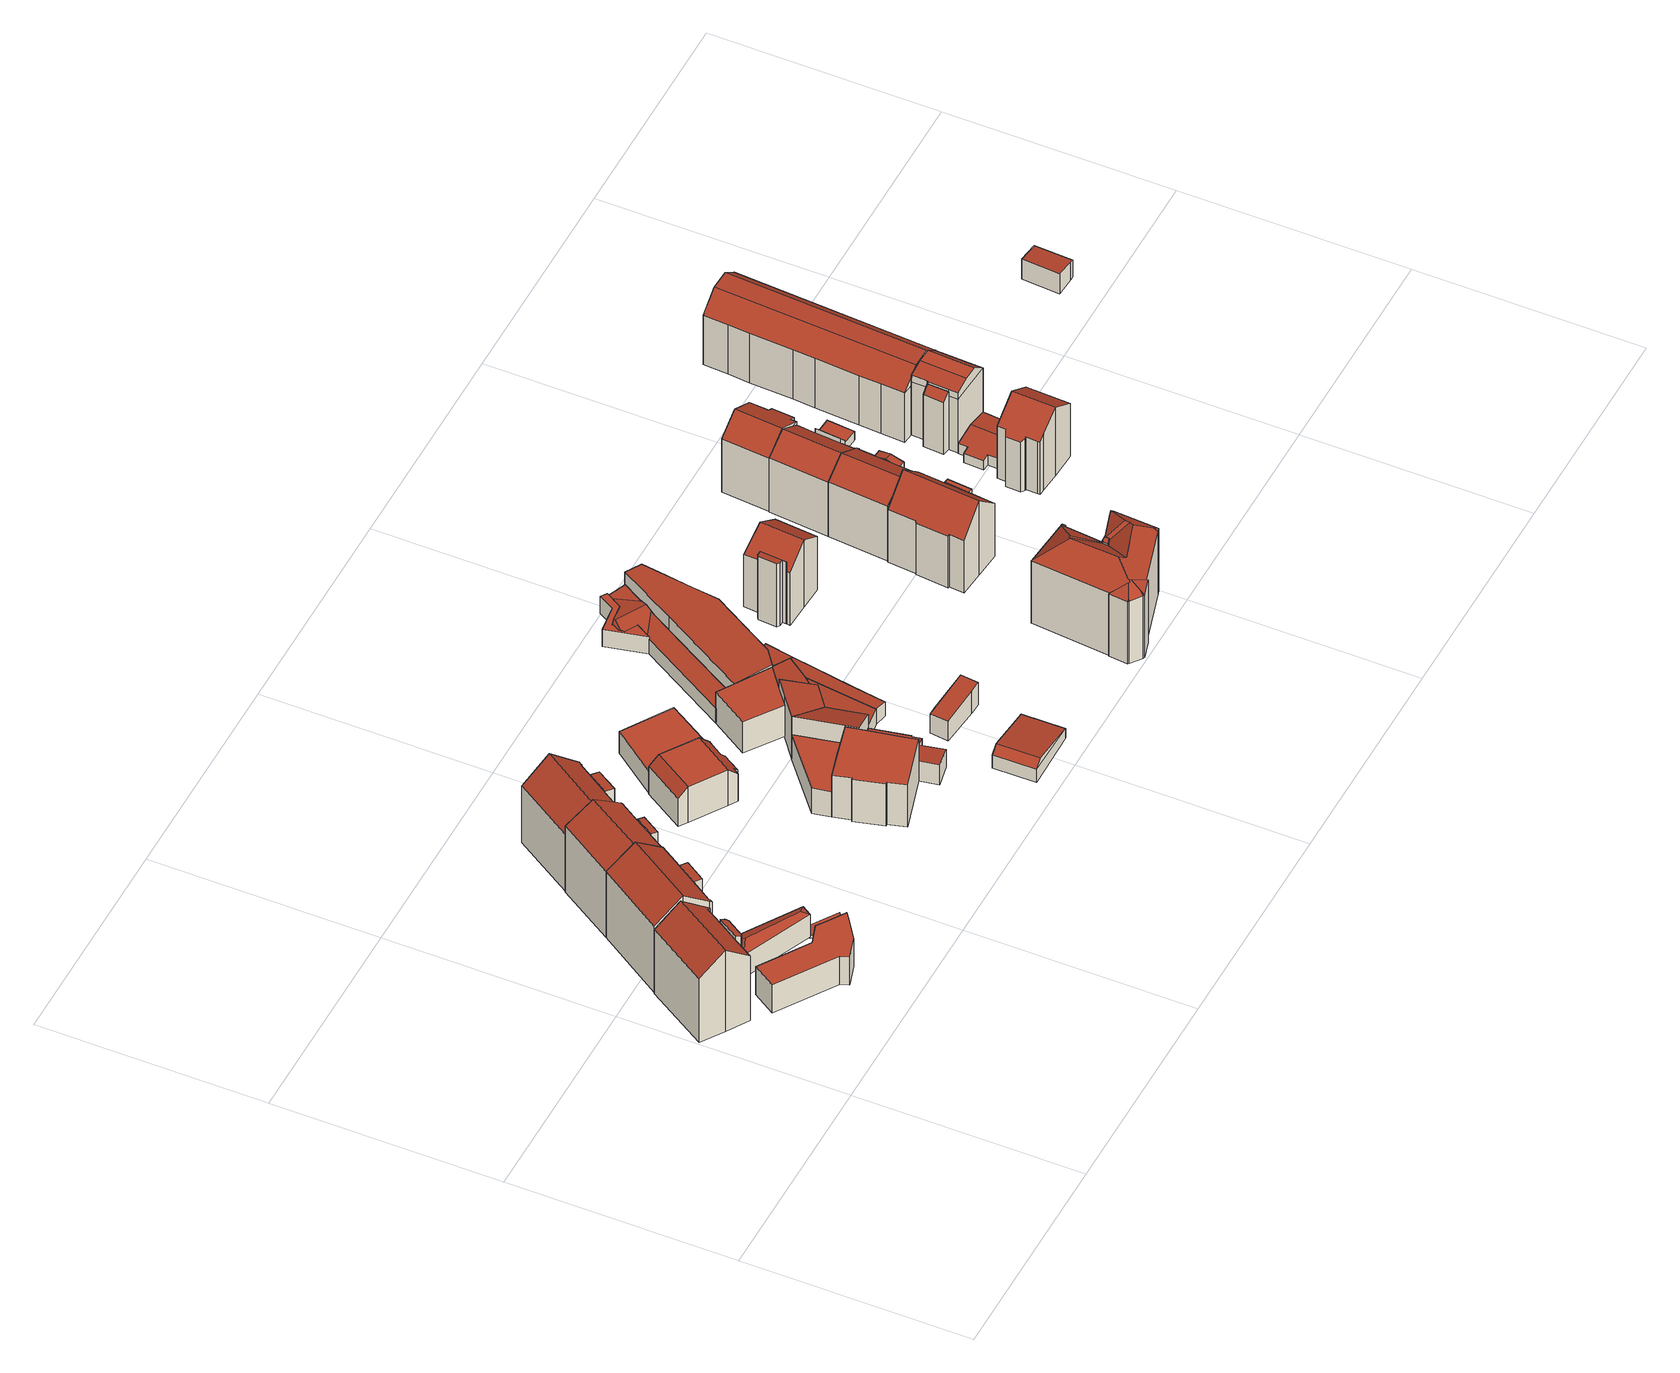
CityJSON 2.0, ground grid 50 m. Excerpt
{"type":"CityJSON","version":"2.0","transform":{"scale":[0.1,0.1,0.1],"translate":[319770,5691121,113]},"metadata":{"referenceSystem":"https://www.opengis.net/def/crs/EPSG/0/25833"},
"CityObjects":{
"building1":{"type":"Building","attributes":{"Gemeindeschluessel":14713000,"Geometrietyp2DReferenz":"3000","function":"31001_9998","roofType":"9999"},"children":["building1-1","building1-2"]},
"building1-1":{"type":"BuildingPart","attributes":{"Dachtyp_tdc":"tdcGableRoof","Dachneigung":38.56,"QualitaetDacherkennung":57,"Geometrietyp2DReferenz":"3000","roofType":"3100","measuredHeight":21.87},"parents":["building1"],"geometry":[{"type":"MultiSurface","lod":"2","boundaries":[[[0,1,2,3]],[[4,5,6,7]],[[5,8,9,6]],[[8,10,11,9]],[[10,12,13,11]],[[12,14,15,13]],[[14,16,17,15]],[[16,18,19,17]],[[18,0,3,19]],[[14,12,10,8]],[[8,5,4,1,0,18,16,14]],[[3,2,7,6,9,11,13,15,17,19]],[[7,2,1,4]]],"semantics":{"surfaces":[{"type":"WallSurface"},{"type":"RoofSurface"},{"type":"GroundSurface"},{"type":"ClosureSurface"}],"values":[0,0,0,0,0,0,0,0,0,1,1,2,3]}}]},
"building1-2":{"type":"BuildingPart","attributes":{"Dachtyp_tdc":"tdcPolyFlatRoof","Dachneigung":25.54,"QualitaetDacherkennung":72,"Geometrietyp2DReferenz":"3000","roofType":"2100","measuredHeight":18.4},"parents":["building1"],"geometry":[{"type":"MultiSurface","lod":"2","boundaries":[[[20,21,22,23]],[[21,24,4,7,22]],[[25,26,27,2,1]],[[26,28,29,27]],[[28,20,23,29]],[[28,26,25,24,21,20]],[[23,22,7,2,27,29]],[[1,4,24,25]],[[1,2,7,4]]],"semantics":{"surfaces":[{"type":"WallSurface"},{"type":"RoofSurface"},{"type":"GroundSurface"},{"type":"ClosureSurface"}],"values":[0,0,0,0,0,1,2,0,3]}}]},
"building2":{"type":"Building","attributes":{"Dachtyp_tdc":"tdcPolyFlatRoof","Gemeindeschluessel":14713000,"Dachneigung":0,"QualitaetDacherkennung":19,"Geometrietyp2DReferenz":"3000","function":"31001_9998","roofType":"1000","measuredHeight":7.52},"geometry":[{"type":"MultiSurface","lod":"2","boundaries":[[[30,31,32,33]],[[31,34,35,32]],[[34,36,37,35]],[[36,38,39,37]],[[38,40,41,39]],[[40,42,43,41]],[[42,44,45,43]],[[44,46,47,45]],[[46,48,49,47]],[[48,30,33,49]],[[48,46,44,42,40,38,36,34,31,30]],[[33,32,35,37,39,41,43,45,47,49]]],"semantics":{"surfaces":[{"type":"WallSurface"},{"type":"RoofSurface"},{"type":"GroundSurface"}],"values":[0,0,0,0,0,0,0,0,0,0,1,2]}}]},
"building3":{"type":"Building","attributes":{"Gemeindeschluessel":14713000,"Geometrietyp2DReferenz":"3000","function":"31001_9998","roofType":"9999"},"children":["building3-1","building3-2"]},
"building3-1":{"type":"BuildingPart","attributes":{"Dachtyp_tdc":"tdcGableRoof","Dachneigung":35.9,"QualitaetDacherkennung":65,"Geometrietyp2DReferenz":"3000","roofType":"3100","measuredHeight":22.59},"parents":["building3"],"geometry":[{"type":"MultiSurface","lod":"2","boundaries":[[[50,51,52]],[[51,53,54,52]],[[53,55,56,54]],[[55,57,58,56]],[[57,59,60,58]],[[59,61,62,60]],[[61,63,64,62]],[[63,65,66,64]],[[65,67,68,66]],[[67,69,70,68]],[[69,71,72,70]],[[71,73,74,72]],[[69,67,65,63]],[[63,61,59,57,55,53,51,50,75,73,71,69]],[[76,52,54,56,58,60,62,64,66,68,70,72,74]],[[50,52,76,75]],[[76,74,73,75]]],"semantics":{"surfaces":[{"type":"WallSurface"},{"type":"RoofSurface"},{"type":"GroundSurface"},{"type":"ClosureSurface"}],"values":[0,0,0,0,0,0,0,0,0,0,0,0,1,1,2,3,3]}}]},
"building3-2":{"type":"BuildingPart","attributes":{"Dachtyp_tdc":"tdcPolyFlatRoof","Dachneigung":7.86,"QualitaetDacherkennung":70,"Geometrietyp2DReferenz":"3000","roofType":"2100","measuredHeight":18.04},"parents":["building3"],"geometry":[{"type":"MultiSurface","lod":"2","boundaries":[[[77,78,79,74,73]],[[78,80,81,79]],[[80,51,50,52,81]],[[51,80,78,77,75]],[[76,74,79,81,52]],[[77,73,75]],[[73,74,76,75]],[[50,51,75]],[[75,76,52,50]]],"semantics":{"surfaces":[{"type":"WallSurface"},{"type":"RoofSurface"},{"type":"GroundSurface"},{"type":"ClosureSurface"}],"values":[0,0,0,1,2,0,3,0,3]}}]},
"building4":{"type":"Building","attributes":{"Dachtyp_tdc":"tdcFreeFormRoof","Gemeindeschluessel":14713000,"Dachneigung":24.6,"QualitaetDacherkennung":9,"Geometrietyp2DReferenz":"3000","function":"31001_9998","roofType":"5000","measuredHeight":7.17},"geometry":[{"type":"MultiSurface","lod":"2","boundaries":[[[82,83,84,85]],[[83,86,87,84]],[[86,88,89,87]],[[88,90,91,89]],[[90,82,85,91]],[[88,82,90]],[[82,88,92]],[[93,92,88,86]],[[93,86,83]],[[92,93,83,82]],[[85,84,87,89,91]]],"semantics":{"surfaces":[{"type":"WallSurface"},{"type":"RoofSurface"},{"type":"GroundSurface"}],"values":[0,0,0,0,0,1,1,1,1,1,2]}}]},
"building5":{"type":"Building","attributes":{"Dachtyp_tdc":"tdcFreeFormRoof","Gemeindeschluessel":14713000,"Dachneigung":0,"QualitaetDacherkennung":0,"Geometrietyp2DReferenz":"3000","BezugspunktDach":"2000","function":"31001_9998","measuredHeight":0.734},"geometry":[{"type":"MultiSurface","lod":"2","boundaries":[[[94,95,96,97,98,99,100,101,102]],[[100,99,103,104]],[[99,98,105,103]],[[98,97,106,105]],[[97,96,107,106]],[[96,95,108,107]],[[95,94,109,108]],[[94,102,110,109]],[[102,101,111,110]],[[101,100,104,111]],[[110,111,104,103,105,106,107,108,109]]],"semantics":{"surfaces":[{"type":"RoofSurface"},{"type":"WallSurface"},{"type":"GroundSurface"}],"values":[0,1,1,1,1,1,1,1,1,1,2]}}]},
"building6":{"type":"Building","attributes":{"Gemeindeschluessel":14713000,"Geometrietyp2DReferenz":"3000","function":"31001_9998","roofType":"9999"},"children":["building6-1","building6-2"]},
"building6-1":{"type":"BuildingPart","attributes":{"Dachtyp_tdc":"tdcPolyFlatRoof","Dachneigung":4.85,"QualitaetDacherkennung":65,"Geometrietyp2DReferenz":"3000","roofType":"2100","measuredHeight":17.92},"parents":["building6"],"geometry":[{"type":"MultiSurface","lod":"2","boundaries":[[[112,113,114,115,116]],[[117,118,119,120,121]],[[118,112,116,119]],[[118,117,113,112]],[[116,115,120,119]],[[121,114,113,117]],[[121,120,115,114]]],"semantics":{"surfaces":[{"type":"WallSurface"},{"type":"RoofSurface"},{"type":"GroundSurface"},{"type":"ClosureSurface"}],"values":[0,0,0,1,2,0,3]}}]},
"building6-2":{"type":"BuildingPart","attributes":{"Dachtyp_tdc":"tdcGableRoof","Dachneigung":33.19,"QualitaetDacherkennung":72,"Geometrietyp2DReferenz":"3000","roofType":"3100","measuredHeight":21.79},"parents":["building6"],"geometry":[{"type":"MultiSurface","lod":"2","boundaries":[[[122,123,124,125]],[[123,126,127,124]],[[126,121,120,127]],[[114,128,129,115]],[[128,130,131,129]],[[130,132,72,131]],[[132,133,68,72]],[[133,122,125,68]],[[133,134,135,122]],[[121,126,123,135,134,132,130,128,114]],[[132,134,133]],[[122,135,123]],[[125,124,127,120,115,129,131,72,68]],[[115,120,121,114]]],"semantics":{"surfaces":[{"type":"WallSurface"},{"type":"RoofSurface"},{"type":"GroundSurface"},{"type":"ClosureSurface"}],"values":[0,0,0,0,0,0,0,0,1,1,0,0,2,3]}}]},
"building7":{"type":"Building","attributes":{"Gemeindeschluessel":14713000,"Geometrietyp2DReferenz":"3000","function":"31001_9998","roofType":"9999"},"children":["building7-1","building7-2"]},
"building7-1":{"type":"BuildingPart","attributes":{"Dachtyp_tdc":"tdcPolyFlatRoof","Dachneigung":8.14,"QualitaetDacherkennung":73,"Geometrietyp2DReferenz":"3000","roofType":"2100","measuredHeight":15.01},"parents":["building7"],"geometry":[{"type":"MultiSurface","lod":"2","boundaries":[[[136,137,138]],[[136,139,140,137]],[[139,141,142,140]],[[141,143,144,145,142]],[[143,141,139,136]],[[137,140,142,145]],[[138,144,143,136]],[[138,137,145,144]]],"semantics":{"surfaces":[{"type":"WallSurface"},{"type":"RoofSurface"},{"type":"GroundSurface"},{"type":"ClosureSurface"}],"values":[0,0,0,0,1,2,0,3]}}]},
"building7-2":{"type":"BuildingPart","attributes":{"Dachtyp_tdc":"tdcGableRoof","Dachneigung":41.02,"QualitaetDacherkennung":58,"Geometrietyp2DReferenz":"3000","roofType":"3100","measuredHeight":20.5},"parents":["building7"],"geometry":[{"type":"MultiSurface","lod":"2","boundaries":[[[146,147,148,149]],[[147,138,137,148]],[[144,150,151,145]],[[150,152,153,151]],[[152,154,155,153]],[[154,156,157,155]],[[156,158,159,157]],[[158,160,161,159]],[[160,162,163,161]],[[162,164,165,163]],[[164,166,167,165]],[[166,168,169,167]],[[168,146,149,169]],[[164,162,160,158]],[[158,156,154,152,150,144,138,147,146,168,166,164]],[[149,148,137,145,151,153,155,157,159,161,163,165,167,169]],[[145,137,138,144]]],"semantics":{"surfaces":[{"type":"WallSurface"},{"type":"RoofSurface"},{"type":"GroundSurface"},{"type":"ClosureSurface"}],"values":[0,0,0,0,0,0,0,0,0,0,0,0,0,1,1,2,3]}}]},
"building8":{"type":"Building","attributes":{"Dachtyp_tdc":"tdcCutGableRoof","Gemeindeschluessel":14713000,"Dachneigung":0.101,"QualitaetDacherkennung":74,"Geometrietyp2DReferenz":"3000","function":"31001_9998","roofType":"9999","measuredHeight":9.46},"geometry":[{"type":"MultiSurface","lod":"2","boundaries":[[[170,171,172,173]],[[171,174,175,172]],[[174,176,177,175]],[[176,178,179,177]],[[178,180,181,179]],[[180,182,183,181]],[[182,184,185,183]],[[184,186,187,185]],[[186,188,189,187]],[[188,190,191,189]],[[190,192,193,191]],[[192,194,195,193]],[[194,196,197,195]],[[196,170,173,197]],[[174,171,170,196]],[[194,192,190,188,186,184,182,180,178,176]],[[196,194,176,174]],[[173,172,175,177,179,181,183,185,187,189,191,193,195,197]]],"semantics":{"surfaces":[{"type":"WallSurface"},{"type":"RoofSurface"},{"type":"GroundSurface"}],"values":[0,0,0,0,0,0,0,0,0,0,0,0,0,0,1,1,1,2]}}]},
"building9":{"type":"Building","attributes":{"Dachtyp_tdc":"tdcPolyFlatRoof","Gemeindeschluessel":14713000,"Dachneigung":0,"QualitaetDacherkennung":72,"Geometrietyp2DReferenz":"3000","function":"31001_9998","roofType":"1000","measuredHeight":11.23},"geometry":[{"type":"MultiSurface","lod":"2","boundaries":[[[198,199,200,201]],[[199,202,203,200]],[[202,204,205,203]],[[204,206,207,205]],[[206,208,209,207]],[[208,210,211,209]],[[210,212,213,211]],[[212,214,215,213]],[[214,216,217,215]],[[216,218,219,217]],[[218,198,201,219]],[[218,216,214,212,210,208,206,204,202,199,198]],[[201,200,203,205,207,209,211,213,215,217,219]]],"semantics":{"surfaces":[{"type":"WallSurface"},{"type":"RoofSurface"},{"type":"GroundSurface"}],"values":[0,0,0,0,0,0,0,0,0,0,0,1,2]}}]},
"building10":{"type":"Building","attributes":{"Gemeindeschluessel":14713000,"Dachtyp_tdc":"tdcPolyFlatRoof","Dachneigung":0,"QualitaetDacherkennung":38,"Geometrietyp2DReferenz":"3000","function":"31001_9998","roofType":"1000","measuredHeight":6.75},"geometry":[{"type":"MultiSurface","lod":"2","boundaries":[[[220,221,201,203]],[[221,222,223,201]],[[222,224,225,223]],[[224,220,203,225]],[[224,222,221,220]],[[203,201,223,225]]],"semantics":{"surfaces":[{"type":"WallSurface"},{"type":"RoofSurface"},{"type":"GroundSurface"}],"values":[0,0,0,0,1,2]}}]},
"building11":{"type":"Building","attributes":{"Dachtyp_tdc":"tdcPolyFlatRoof","Gemeindeschluessel":14713000,"Dachneigung":0,"QualitaetDacherkennung":79,"Geometrietyp2DReferenz":"3000","function":"31001_9998","roofType":"1000","measuredHeight":5.73},"geometry":[{"type":"MultiSurface","lod":"2","boundaries":[[[226,227,228,229]],[[227,230,231,228]],[[230,232,233,231]],[[232,226,229,233]],[[232,230,227,226]],[[229,228,231,233]]],"semantics":{"surfaces":[{"type":"WallSurface"},{"type":"RoofSurface"},{"type":"GroundSurface"}],"values":[0,0,0,0,1,2]}}]},
"building12":{"type":"Building","attributes":{"Dachtyp_tdc":"tdcPolyFlatRoof","Gemeindeschluessel":14713000,"Dachneigung":7.64,"QualitaetDacherkennung":71,"Geometrietyp2DReferenz":"3000","function":"31001_9998","roofType":"2100","measuredHeight":5.33},"geometry":[{"type":"MultiSurface","lod":"2","boundaries":[[[234,235,236,207]],[[235,237,238,236]],[[237,239,240,238]],[[239,241,242,240]],[[241,243,209,242]],[[243,234,207,209]],[[243,241,239,237,235,234]],[[207,236,238,240,242,209]]],"semantics":{"surfaces":[{"type":"WallSurface"},{"type":"RoofSurface"},{"type":"GroundSurface"}],"values":[0,0,0,0,0,0,1,2]}}]},
"building13":{"type":"Building","attributes":{"Dachtyp_tdc":"tdcPolyFlatRoof","Gemeindeschluessel":14713000,"Dachneigung":8.06,"QualitaetDacherkennung":70,"Geometrietyp2DReferenz":"3000","function":"31001_9998","roofType":"2100","measuredHeight":5.36},"geometry":[{"type":"MultiSurface","lod":"2","boundaries":[[[235,244,245,236]],[[244,234,207,245]],[[234,246,205,207]],[[246,247,248,205]],[[247,249,250,248]],[[249,251,252,250]],[[251,253,254,252]],[[253,237,238,254]],[[237,235,236,238]],[[237,253,251,249,247,246,234,244,235]],[[236,245,207,205,248,250,252,254,238]]],"semantics":{"surfaces":[{"type":"WallSurface"},{"type":"RoofSurface"},{"type":"GroundSurface"}],"values":[0,0,0,0,0,0,0,0,0,1,2]}}]},
"building14":{"type":"Building","attributes":{"Gemeindeschluessel":14713000,"Geometrietyp2DReferenz":"3000","function":"31001_9998","roofType":"9999"},"children":["building14-1","building14-2"]},
"building14-1":{"type":"BuildingPart","attributes":{"Dachtyp_tdc":"tdcPolyFlatRoof","Dachneigung":25.09,"QualitaetDacherkennung":56,"Geometrietyp2DReferenz":"3000","roofType":"2100","measuredHeight":11.46},"parents":["building14"],"geometry":[{"type":"MultiSurface","lod":"2","boundaries":[[[255,256,257,258]],[[259,260,261,262]],[[259,263,264,260]],[[263,255,258,264]],[[263,259,262,265,256,255]],[[258,257,261,260,264]],[[261,257,256,265,262]]],"semantics":{"surfaces":[{"type":"WallSurface"},{"type":"RoofSurface"},{"type":"GroundSurface"},{"type":"ClosureSurface"}],"values":[0,0,0,0,1,2,3]}}]},
"building14-2":{"type":"BuildingPart","attributes":{"Dachtyp_tdc":"tdcPolyFlatRoof","Dachneigung":24.86,"QualitaetDacherkennung":90,"Geometrietyp2DReferenz":"3000","roofType":"2100","measuredHeight":11.43},"parents":["building14"],"geometry":[{"type":"MultiSurface","lod":"2","boundaries":[[[266,267,268,269]],[[267,262,261,268]],[[270,271,257,256]],[[270,266,269,271]],[[270,256,265,262,267,266]],[[269,268,261,257,271]],[[256,257,261,262,265]]],"semantics":{"surfaces":[{"type":"WallSurface"},{"type":"RoofSurface"},{"type":"GroundSurface"},{"type":"ClosureSurface"}],"values":[0,0,0,0,1,2,3]}}]},
"building15":{"type":"Building","attributes":{"Dachtyp_tdc":"tdcPolyFlatRoof","Gemeindeschluessel":14713000,"Dachneigung":0,"QualitaetDacherkennung":78,"Geometrietyp2DReferenz":"3000","function":"31001_9998","roofType":"1000","measuredHeight":8.44},"geometry":[{"type":"MultiSurface","lod":"2","boundaries":[[[272,273,274,275]],[[273,276,277,274]],[[276,278,279,277]],[[278,280,281,279]],[[280,282,283,281]],[[282,272,275,283]],[[282,280,278,276,273,272]],[[275,274,277,279,281,283]]],"semantics":{"surfaces":[{"type":"WallSurface"},{"type":"RoofSurface"},{"type":"GroundSurface"}],"values":[0,0,0,0,0,0,1,2]}}]},
"building16":{"type":"Building","attributes":{"Dachtyp_tdc":"tdcGableRoof","Gemeindeschluessel":14713000,"Dachneigung":11.17,"QualitaetDacherkennung":35,"Geometrietyp2DReferenz":"3000","function":"31001_9998","roofType":"3100","measuredHeight":4.8},"geometry":[{"type":"MultiSurface","lod":"2","boundaries":[[[284,285,286,287]],[[285,288,289,286]],[[288,290,291,289]],[[290,284,287,291]],[[288,285,292]],[[284,290,293]],[[285,284,293,292]],[[290,288,292,293]],[[287,286,289,291]]],"semantics":{"surfaces":[{"type":"WallSurface"},{"type":"RoofSurface"},{"type":"GroundSurface"}],"values":[0,0,0,0,0,0,1,1,2]}}]},
"building17":{"type":"Building","attributes":{"Dachtyp_tdc":"tdcPolyFlatRoof","Gemeindeschluessel":14713000,"Dachneigung":4.99,"QualitaetDacherkennung":77,"Geometrietyp2DReferenz":"3000","function":"31001_9998","roofType":"2100","measuredHeight":4.84},"geometry":[{"type":"MultiSurface","lod":"2","boundaries":[[[294,295,257,271]],[[295,296,258,257]],[[296,297,298,258]],[[297,299,300,298]],[[299,294,271,300]],[[299,297,296,295,294]],[[271,257,258,298,300]]],"semantics":{"surfaces":[{"type":"WallSurface"},{"type":"RoofSurface"},{"type":"GroundSurface"}],"values":[0,0,0,0,0,1,2]}}]},
"building18":{"type":"Building","attributes":{"Dachtyp_tdc":"tdcPolyFlatRoof","Gemeindeschluessel":14713000,"Dachneigung":4.43,"QualitaetDacherkennung":69,"Geometrietyp2DReferenz":"3000","function":"31001_9998","roofType":"2100","measuredHeight":6.12},"geometry":[{"type":"MultiSurface","lod":"2","boundaries":[[[301,302,303,304]],[[302,305,306,303]],[[305,307,308,306]],[[307,309,310,308]],[[309,311,312,310]],[[311,301,304,312]],[[311,309,307,305,302,301]],[[304,303,306,308,310,312]]],"semantics":{"surfaces":[{"type":"WallSurface"},{"type":"RoofSurface"},{"type":"GroundSurface"}],"values":[0,0,0,0,0,0,1,2]}}]},
"building19":{"type":"Building","attributes":{"Dachtyp_tdc":"tdcPolyFlatRoof","Gemeindeschluessel":14713000,"Dachneigung":3.52,"QualitaetDacherkennung":74,"Geometrietyp2DReferenz":"3000","function":"31001_9998","roofType":"2100","measuredHeight":4.38},"geometry":[{"type":"MultiSurface","lod":"2","boundaries":[[[313,314,315,281]],[[314,316,317,315]],[[316,318,319,317]],[[318,320,321,319]],[[320,322,283,321]],[[322,313,281,283]],[[322,320,318,316,314,313]],[[281,315,317,319,321,283]]],"semantics":{"surfaces":[{"type":"WallSurface"},{"type":"RoofSurface"},{"type":"GroundSurface"}],"values":[0,0,0,0,0,0,1,2]}}]},
"building20":{"type":"Building","attributes":{"Dachtyp_tdc":"tdcPolyFlatRoof","Gemeindeschluessel":14713000,"Dachneigung":5.33,"QualitaetDacherkennung":86,"Geometrietyp2DReferenz":"3000","function":"31001_9998","roofType":"2100","measuredHeight":4.12},"geometry":[{"type":"MultiSurface","lod":"2","boundaries":[[[323,299,300,324]],[[299,297,298,300]],[[297,325,326,298]],[[325,327,328,326]],[[327,329,330,328]],[[329,323,324,330]],[[329,327,325,297,299,323]],[[324,300,298,326,328,330]]],"semantics":{"surfaces":[{"type":"WallSurface"},{"type":"RoofSurface"},{"type":"GroundSurface"}],"values":[0,0,0,0,0,0,1,2]}}]},
"building21":{"type":"Building","attributes":{"Gemeindeschluessel":14713000,"Dachneigung":75.7,"Dachorientierung":0,"MittlereTraufHoehe":119.67,"QualitaetDacherkennung":91,"ObjektHoehe":4.94,"BodenHoehe":115.2,"Geometrietyp2DReferenz":"3000","AbsoluteHoehe":120.14,"Dachflaeche":156.93,"function":"31001_9998","roofType":"2100","measuredHeight":4.94,"storeysAboveGround":2},"children":["building21-1"],"geometry":[{"type":"MultiSurface","lod":"2","boundaries":[[[331,332,333,334]],[[332,335,336,333]],[[335,337,338,336]],[[339,340,341,342]],[[340,343,344,341]],[[343,331,334,344]],[[343,340,339,337,335,332,331]],[[334,333,336,338,342,341,344]],[[342,338,337,339]]],"semantics":{"surfaces":[{"type":"WallSurface"},{"type":"RoofSurface"},{"type":"GroundSurface"},{"type":"ClosureSurface"}],"values":[0,0,0,0,0,0,1,2,3]}}]},
"building21-1":{"type":"BuildingPart","attributes":{"Dachneigung":90,"Dachorientierung":0,"MittlereTraufHoehe":119.79,"QualitaetDacherkennung":18,"BodenHoehe":115.2,"ObjektTeilHoehe":4.59,"Geometrietyp2DReferenz":"3000","AbsoluteHoehe":119.79,"Dachflaeche":42.01,"roofType":"1000","measuredHeight":4.59,"storeysAboveGround":2},"parents":["building21"],"geometry":[{"type":"MultiSurface","lod":"2","boundaries":[[[345,346,347,338,337]],[[346,348,349,347]],[[348,350,351,349]],[[350,352,339,342,351]],[[352,350,348,346,345]],[[338,347,349,351,342]],[[337,339,352,345]],[[337,338,342,339]]],"semantics":{"surfaces":[{"type":"WallSurface"},{"type":"RoofSurface"},{"type":"GroundSurface"},{"type":"ClosureSurface"}],"values":[0,0,0,0,1,2,0,3]}}]},
"building22":{"type":"Building","attributes":{"Dachtyp_tdc":"tdcPolyFlatRoof","Gemeindeschluessel":14713000,"Dachneigung":5.23,"QualitaetDacherkennung":76,"Geometrietyp2DReferenz":"3000","function":"31001_9998","roofType":"2100","measuredHeight":3.89},"geometry":[{"type":"MultiSurface","lod":"2","boundaries":[[[353,354,355,356]],[[354,357,358,355]],[[357,327,359,358]],[[327,360,361,359]],[[360,353,356,361]],[[360,327,357,354,353]],[[356,355,358,359,361]]],"semantics":{"surfaces":[{"type":"WallSurface"},{"type":"RoofSurface"},{"type":"GroundSurface"}],"values":[0,0,0,0,0,1,2]}}]},
"building23":{"type":"Building","attributes":{"Dachtyp_tdc":"tdcPolyFlatRoof","Gemeindeschluessel":14713000,"Dachneigung":3.02,"QualitaetDacherkennung":74,"Geometrietyp2DReferenz":"3000","function":"31001_9998","roofType":"2100","measuredHeight":8.83},"geometry":[{"type":"MultiSurface","lod":"2","boundaries":[[[362,363,356,355]],[[363,364,365,356]],[[364,278,366,365]],[[278,367,368,366]],[[367,369,370,368]],[[369,371,372,370]],[[371,373,374,372]],[[373,375,376,374]],[[375,377,378,376]],[[377,362,355,378]],[[377,375,373,371,369,367,278,364,363,362]],[[355,356,365,366,368,370,372,374,376,378]]],"semantics":{"surfaces":[{"type":"WallSurface"},{"type":"RoofSurface"},{"type":"GroundSurface"}],"values":[0,0,0,0,0,0,0,0,0,0,1,2]}}]},
"building24":{"type":"Building","attributes":{"Dachtyp_tdc":"tdcFreeFormRoof","Gemeindeschluessel":14713000,"Dachneigung":12.05,"QualitaetDacherkennung":26,"Geometrietyp2DReferenz":"3000","function":"31001_9998","roofType":"5000","measuredHeight":5.29},"geometry":[{"type":"MultiSurface","lod":"2","boundaries":[[[379,380,381,382]],[[380,383,384,381]],[[383,385,386,384]],[[385,387,388,386]],[[387,389,390,388]],[[389,391,392,390]],[[391,379,382,392]],[[393,394,395,387]],[[380,396,394,393,385,383]],[[396,379,391,389,395,394]],[[387,385,393]],[[389,387,395]],[[380,379,396]],[[382,381,384,386,388,390,392]]],"semantics":{"surfaces":[{"type":"WallSurface"},{"type":"RoofSurface"},{"type":"GroundSurface"}],"values":[0,0,0,0,0,0,0,1,1,1,0,0,0,2]}}]},
"building25":{"type":"Building","attributes":{"Gemeindeschluessel":14713000,"Geometrietyp2DReferenz":"3000","function":"31001_9998","roofType":"9999"},"children":["building25-1","building25-2"]},
"building25-1":{"type":"BuildingPart","attributes":{"Dachtyp_tdc":"tdcPolyFlatRoof","Dachneigung":10.33,"QualitaetDacherkennung":55,"Geometrietyp2DReferenz":"3000","roofType":"2100","measuredHeight":16.99},"parents":["building25"],"geometry":[{"type":"MultiSurface","lod":"2","boundaries":[[[397,398,399,400]],[[398,401,402,403,399]],[[404,405,406,407,408]],[[405,409,410,406]],[[409,411,412,410]],[[411,413,414,412]],[[413,397,400,414]],[[413,411,409,405,404,401,398,397]],[[400,399,403,407,406,410,412,414]],[[408,402,401,404]],[[408,407,403,402]]],"semantics":{"surfaces":[{"type":"WallSurface"},{"type":"RoofSurface"},{"type":"GroundSurface"},{"type":"ClosureSurface"}],"values":[0,0,0,0,0,0,0,1,2,0,3]}}]},
"building25-2":{"type":"BuildingPart","attributes":{"Dachtyp_tdc":"tdcGableRoof","Dachneigung":34.89,"QualitaetDacherkennung":69,"Geometrietyp2DReferenz":"3000","roofType":"3100","measuredHeight":18.12},"parents":["building25"],"geometry":[{"type":"MultiSurface","lod":"2","boundaries":[[[402,415,403]],[[415,416,417,403]],[[416,418,419,417]],[[418,420,421,419]],[[420,422,423,421]],[[422,424,425,423]],[[424,426,427,425]],[[426,428,406,427]],[[428,408,407,406]],[[424,422,420,418]],[[418,416,415,402,408,428,426,424]],[[407,403,417,419,421,423,425,427,406]],[[402,403,407,408]]],"semantics":{"surfaces":[{"type":"WallSurface"},{"type":"RoofSurface"},{"type":"GroundSurface"},{"type":"ClosureSurface"}],"values":[0,0,0,0,0,0,0,0,0,1,1,2,3]}}]},
"building26":{"type":"Building","attributes":{"Dachtyp_tdc":"tdcFreeFormRoof","Gemeindeschluessel":14713000,"Dachneigung":37.57,"QualitaetDacherkennung":9,"Geometrietyp2DReferenz":"3000","function":"31001_9998","roofType":"5000","measuredHeight":21.11},"geometry":[{"type":"MultiSurface","lod":"2","boundaries":[[[429,430,431,432]],[[430,433,434,431]],[[433,435,436,434]],[[435,437,438,436]],[[437,439,440,438]],[[439,441,442,440]],[[441,443,444,442]],[[443,445,446,444]],[[445,447,448,446]],[[447,449,450,448]],[[449,451,452,450]],[[451,453,454,452]],[[453,455,456,454]],[[455,457,458,456]],[[457,459,460,458]],[[459,461,462,460]],[[461,463,464,462]],[[463,465,466,464]],[[465,467,468,466]],[[467,469,470,468]],[[469,471,472,470]],[[471,473,474,472]],[[473,475,476,474]],[[475,429,432,476]],[[477,475,473]],[[478,479,480,481,477,473,471]],[[482,478,471,469]],[[482,469,467]],[[479,478,482,467,465]],[[480,479,465,463]],[[483,481,480,463,461]],[[484,485,486,483,461,459]],[[487,488,484,459,457]],[[487,457,455]],[[489,488,487,455,453]],[[490,489,453,451]],[[491,490,451,449]],[[491,449,447]],[[485,484,488,489,490,491,447,445]],[[492,493,494,486,485,445,443]],[[495,492,443,441]],[[496,495,441,439]],[[496,439,437]],[[497,498,493,492,495,496,437,435]],[[497,435,433]],[[498,497,433,430]],[[494,493,498,430,429]],[[477,481,483,486,494,429,475]],[[432,431,434,436,438,440,442,444,446,448,450,452,454,456,458,460,462,464,466,468,470,472,474,476]]],"semantics":{"surfaces":[{"type":"WallSurface"},{"type":"RoofSurface"},{"type":"GroundSurface"}],"values":[0,0,0,0,0,0,0,0,0,0,0,0,0,0,0,0,0,0,0,0,0,0,0,0,1,1,1,1,1,1,1,1,1,1,1,1,1,1,1,1,1,1,1,1,1,1,1,1,2]}}]},
"building27":{"type":"Building","attributes":{"Dachtyp_tdc":"tdcPolyFlatRoof","Gemeindeschluessel":14713000,"Dachneigung":0,"QualitaetDacherkennung":34,"Geometrietyp2DReferenz":"3000","function":"31001_9998","roofType":"1000","measuredHeight":16.9},"geometry":[{"type":"MultiSurface","lod":"2","boundaries":[[[499,500,501,502]],[[500,503,504,501]],[[503,505,506,504]],[[505,507,508,506]],[[507,509,510,508]],[[509,499,502,510]],[[509,507,505,503,500,499]],[[502,501,504,506,508,510]]],"semantics":{"surfaces":[{"type":"WallSurface"},{"type":"RoofSurface"},{"type":"GroundSurface"}],"values":[0,0,0,0,0,0,1,2]}}]},
"building28":{"type":"Building","attributes":{"Gemeindeschluessel":14713000,"Geometrietyp2DReferenz":"3000","function":"31001_9998","roofType":"9999"},"children":["building28-1","building28-2"]},
"building28-1":{"type":"BuildingPart","attributes":{"Dachtyp_tdc":"tdcPolyFlatRoof","Dachneigung":0,"QualitaetDacherkennung":95,"Geometrietyp2DReferenz":"3000","roofType":"1000","measuredHeight":14.41},"parents":["building28"],"geometry":[{"type":"MultiSurface","lod":"2","boundaries":[[[511,512,513,514,515]],[[516,517,518,519,520]],[[517,511,515,518]],[[517,516,512,511]],[[515,514,519,518]],[[520,513,512,516]],[[520,519,514,513]]],"semantics":{"surfaces":[{"type":"WallSurface"},{"type":"RoofSurface"},{"type":"GroundSurface"},{"type":"ClosureSurface"}],"values":[0,0,0,1,2,0,3]}}]},
"building28-2":{"type":"BuildingPart","attributes":{"Dachtyp_tdc":"tdcGableRoof","Dachneigung":46.15,"QualitaetDacherkennung":80,"Geometrietyp2DReferenz":"3000","roofType":"3100","measuredHeight":20.09},"parents":["building28"],"geometry":[{"type":"MultiSurface","lod":"2","boundaries":[[[521,520,519,522]],[[513,523,524,514]],[[523,525,526,524]],[[525,527,528,526]],[[527,529,530,528]],[[529,531,532,530]],[[531,533,534,532]],[[533,535,536,534]],[[535,537,538,536]],[[537,539,540,538]],[[539,541,542,540]],[[541,543,544,542]],[[543,521,522,544]],[[539,537,535,533,531,529,527,525]],[[525,523,513,520,521,543,541,539]],[[522,519,514,524,526,528,530,532,534,536,538,540,542,544]],[[513,514,519,520]]],"semantics":{"surfaces":[{"type":"WallSurface"},{"type":"RoofSurface"},{"type":"GroundSurface"},{"type":"ClosureSurface"}],"values":[0,0,0,0,0,0,0,0,0,0,0,0,0,1,1,2,3]}}]},
"building29":{"type":"Building","attributes":{"Gemeindeschluessel":14713000,"Geometrietyp2DReferenz":"3000","function":"31001_9998","roofType":"9999"},"children":["building29-1","building29-2"]},
"building29-1":{"type":"BuildingPart","attributes":{"Dachtyp_tdc":"tdcGableRoof","Dachneigung":31.52,"QualitaetDacherkennung":50,"Geometrietyp2DReferenz":"3000","roofType":"3100","measuredHeight":18.09},"parents":["building29"],"geometry":[{"type":"MultiSurface","lod":"2","boundaries":[[[545,546,547,548]],[[546,549,547]],[[550,551,552]],[[550,553,554,551]],[[553,555,556,554]],[[555,557,558,556]],[[557,559,560,558]],[[559,561,562,560]],[[561,563,564,562]],[[563,565,566,564]],[[565,545,548,566]],[[561,559,557,555]],[[555,553,550,567,568,569,546,545,565,563,561]],[[548,547,570,551,554,556,558,560,562,564,566]],[[552,567,550]],[[569,549,546]],[[570,547,549,569,568]],[[551,570,568,567,552]]],"semantics":{"surfaces":[{"type":"WallSurface"},{"type":"RoofSurface"},{"type":"GroundSurface"},{"type":"ClosureSurface"}],"values":[0,0,0,0,0,0,0,0,0,0,0,1,1,2,0,0,3,3]}}]},
"building29-2":{"type":"BuildingPart","attributes":{"Dachtyp_tdc":"tdcGableRoof","Dachneigung":13.97,"QualitaetDacherkennung":37,"Geometrietyp2DReferenz":"3000","roofType":"3100","measuredHeight":15.05},"parents":["building29"],"geometry":[{"type":"MultiSurface","lod":"2","boundaries":[[[549,571,572,547]],[[571,573,574,572]],[[573,575,576,574]],[[575,552,551,576]],[[573,571,549,569,577]],[[577,567,552,575,573]],[[570,547,572,574,576,551]],[[569,568,577]],[[549,547,570,568,569]],[[568,567,577]],[[551,552,567,568,570]]],"semantics":{"surfaces":[{"type":"WallSurface"},{"type":"RoofSurface"},{"type":"GroundSurface"},{"type":"ClosureSurface"}],"values":[0,0,0,0,1,1,2,0,3,0,3]}}]},
"building30":{"type":"Building","attributes":{"Gemeindeschluessel":14713000,"Geometrietyp2DReferenz":"3000","function":"31001_9998","roofType":"9999"},"children":["building30-1","building30-2"]},
"building30-1":{"type":"BuildingPart","attributes":{"Dachtyp_tdc":"tdcPolyFlatRoof","Dachneigung":47.77,"QualitaetDacherkennung":50,"Geometrietyp2DReferenz":"3000","roofType":"2100","measuredHeight":15.36},"parents":["building30"],"geometry":[{"type":"MultiSurface","lod":"2","boundaries":[[[578,579,580,581]],[[579,582,580]],[[583,584,585,586,587]],[[584,578,581,585]],[[584,583,579,578]],[[581,580,586,585]],[[587,582,579,583]],[[587,586,580,582]]],"semantics":{"surfaces":[{"type":"WallSurface"},{"type":"RoofSurface"},{"type":"GroundSurface"},{"type":"ClosureSurface"}],"values":[0,0,0,0,1,2,0,3]}}]},
"building30-2":{"type":"BuildingPart","attributes":{"Dachtyp_tdc":"tdcGableRoof","Dachneigung":33.99,"QualitaetDacherkennung":51,"Geometrietyp2DReferenz":"3000","roofType":"3100","measuredHeight":18.02},"parents":["building30"],"geometry":[{"type":"MultiSurface","lod":"2","boundaries":[[[582,588,589,580]],[[588,590,591,589]],[[590,592,593,591]],[[592,561,594,593]],[[561,595,596,594]],[[595,597,598,596]],[[597,599,600,598]],[[599,601,602,600]],[[601,587,586,602]],[[599,597,595,561]],[[561,592,590,588,582,587,601,599]],[[580,589,591,593,594,596,598,600,602,586]],[[582,580,586,587]]],"semantics":{"surfaces":[{"type":"WallSurface"},{"type":"RoofSurface"},{"type":"GroundSurface"},{"type":"ClosureSurface"}],"values":[0,0,0,0,0,0,0,0,0,1,1,2,3]}}]},
"building31":{"type":"Building","attributes":{"Dachtyp_tdc":"tdcFreeFormRoof","Gemeindeschluessel":14713000,"Dachneigung":28.17,"QualitaetDacherkennung":59,"Geometrietyp2DReferenz":"3000","function":"31001_9998","roofType":"5000","measuredHeight":18.06},"geometry":[{"type":"MultiSurface","lod":"2","boundaries":[[[603,604,605,606]],[[604,607,608,605]],[[607,609,610,608]],[[609,611,612,610]],[[611,613,614,612]],[[613,615,616,614]],[[615,617,618,616]],[[617,603,606,618]],[[609,607,619,620,617,615,613,611]],[[620,619,604,603]],[[607,604,619]],[[603,617,620]],[[606,605,608,610,612,614,616,618]]],"semantics":{"surfaces":[{"type":"WallSurface"},{"type":"RoofSurface"},{"type":"GroundSurface"}],"values":[0,0,0,0,0,0,0,0,1,1,0,0,2]}}]},
"building32":{"type":"Building","attributes":{"Dachtyp_tdc":"tdcGableRoof","Gemeindeschluessel":14713000,"Dachneigung":34.55,"QualitaetDacherkennung":72,"Geometrietyp2DReferenz":"3000","function":"31001_9998","roofType":"3100","measuredHeight":18.32},"geometry":[{"type":"MultiSurface","lod":"2","boundaries":[[[621,622,623,624]],[[622,625,626,623]],[[625,627,628,626]],[[627,629,630,628]],[[629,631,632,630]],[[631,633,634,632]],[[633,635,636,634]],[[635,637,638,636]],[[637,639,640,638]],[[639,641,642,640]],[[641,643,644,642]],[[643,645,646,644]],[[645,647,648,646]],[[647,621,624,648]],[[643,641,639,637]],[[637,635,633,631,629,627,625,622,621,647,645,643]],[[624,623,626,628,630,632,634,636,638,640,642,644,646,648]]],"semantics":{"surfaces":[{"type":"WallSurface"},{"type":"RoofSurface"},{"type":"GroundSurface"}],"values":[0,0,0,0,0,0,0,0,0,0,0,0,0,0,1,1,2]}}]},
"building33":{"type":"Building","attributes":{"Dachtyp_tdc":"tdcPolyFlatRoof","Gemeindeschluessel":14713000,"Dachneigung":0,"QualitaetDacherkennung":60,"Geometrietyp2DReferenz":"3000","function":"31001_9998","roofType":"1000","measuredHeight":2.36},"geometry":[{"type":"MultiSurface","lod":"2","boundaries":[[[649,650,651,652]],[[650,653,654,651]],[[653,655,656,654]],[[655,649,652,656]],[[655,653,650,649]],[[652,651,654,656]]],"semantics":{"surfaces":[{"type":"WallSurface"},{"type":"RoofSurface"},{"type":"GroundSurface"}],"values":[0,0,0,0,1,2]}}]},
"building34":{"type":"Building","attributes":{"Gemeindeschluessel":14713000,"Dachneigung":79.66,"Dachorientierung":3.67,"MittlereTraufHoehe":117.46,"QualitaetDacherkennung":17,"ObjektHoehe":3.62,"BodenHoehe":114.61,"Geometrietyp2DReferenz":"3000","AbsoluteHoehe":118.23,"Dachflaeche":102.84,"function":"31001_9998","roofType":"3100","measuredHeight":3.62,"storeysAboveGround":1},"geometry":[{"type":"MultiSurface","lod":"2","boundaries":[[[657,658,659,660]],[[658,661,662,659]],[[661,663,664,662]],[[663,665,666,664]],[[665,667,668,666]],[[667,669,670,668]],[[669,671,672,670]],[[671,673,674,672]],[[673,675,676,674]],[[675,657,660,676]],[[658,657,675,673,671,669,667,665]],[[665,663,661,658]],[[660,659,662,664,666,668,670,672,674,676]]],"semantics":{"surfaces":[{"type":"WallSurface"},{"type":"RoofSurface"},{"type":"GroundSurface"}],"values":[0,0,0,0,0,0,0,0,0,0,1,1,2]}}]},
"building35":{"type":"Building","attributes":{"Gemeindeschluessel":14713000,"Geometrietyp2DReferenz":"3000","function":"31001_9998","roofType":"9999"},"children":["building35-1","building35-2"]},
"building35-1":{"type":"BuildingPart","attributes":{"Dachtyp_tdc":"tdcCutGableRoof","Dachneigung":41.95,"QualitaetDacherkennung":78,"Geometrietyp2DReferenz":"3000","roofType":"9999","measuredHeight":17.25},"parents":["building35"],"geometry":[{"type":"MultiSurface","lod":"2","boundaries":[[[677,678,679,680]],[[678,681,682,679]],[[681,683,684,682]],[[683,685,686,684]],[[685,687,688,686]],[[687,689,690,688]],[[691,692,693,694,695,696,697]],[[683,698,699,685]],[[700,694,693,699,698]],[[681,695,694,700,698,683]],[[677,701,697,696,678]],[[678,696,695,681]],[[687,692,691,689]],[[685,699,693,692,687]],[[691,702,689]],[[680,679,682,684,686,688,690]],[[680,690,689,677]],[[701,702,691,697]],[[689,702,701,677]]],"semantics":{"surfaces":[{"type":"WallSurface"},{"type":"RoofSurface"},{"type":"GroundSurface"},{"type":"ClosureSurface"}],"values":[0,0,0,0,0,0,1,1,1,0,0,0,0,0,0,2,3,0,3]}}]},
"building35-2":{"type":"BuildingPart","attributes":{"Dachtyp_tdc":"tdcPolyFlatRoof","Dachneigung":44.13,"QualitaetDacherkennung":61,"Geometrietyp2DReferenz":"3000","roofType":"2100","measuredHeight":15.6},"parents":["building35"],"geometry":[{"type":"MultiSurface","lod":"2","boundaries":[[[702,703,704,690,689]],[[703,705,706,704]],[[705,701,677,680,706]],[[701,705,703,702]],[[690,704,706,680]],[[689,690,680,677]],[[689,677,701,702]]],"semantics":{"surfaces":[{"type":"WallSurface"},{"type":"RoofSurface"},{"type":"GroundSurface"},{"type":"ClosureSurface"}],"values":[0,0,0,1,2,3,3]}}]},
"building36":{"type":"Building","attributes":{"Dachtyp_tdc":"tdcFreeFormRoof","Gemeindeschluessel":14713000,"Dachneigung":40.91,"QualitaetDacherkennung":69,"Geometrietyp2DReferenz":"3000","function":"31001_9998","roofType":"5000","measuredHeight":17.25},"geometry":[{"type":"MultiSurface","lod":"2","boundaries":[[[707,708,709]],[[710,711,712,713,708,707]],[[714,715,711,710]],[[716,717,718,719]],[[719,718,715,714]],[[720,721,722,723,724,725,726,727,728,729,730,731,732,733]],[[709,734,721,720]],[[734,735,722,721]],[[735,736,723,722]],[[736,737,724,723]],[[737,738,725,724]],[[738,739,726,725]],[[739,740,727,726]],[[740,741,728,727]],[[741,716,729,728]],[[716,719,730,729]],[[719,714,731,730]],[[714,710,732,731]],[[710,707,733,732]],[[707,709,720,733]],[[715,718,717,712,711]],[[740,739,738,737,736,735,734,709,708,713,742]],[[713,712,717,742]],[[741,742,717,716]],[[740,742,741]]],"semantics":{"surfaces":[{"type":"WallSurface"},{"type":"GroundSurface"},{"type":"RoofSurface"}],"values":[0,0,0,0,0,1,0,0,0,0,0,0,0,0,0,0,0,0,0,0,2,2,2,0,0]}}]},
"building37":{"type":"Building","attributes":{"Dachtyp_tdc":"tdcPolyFlatRoof","Gemeindeschluessel":14713000,"Dachneigung":8.79,"QualitaetDacherkennung":64,"Geometrietyp2DReferenz":"3000","function":"31001_9998","roofType":"2100","measuredHeight":5.45},"geometry":[{"type":"MultiSurface","lod":"2","boundaries":[[[743,744,745,746]],[[744,747,748,745]],[[747,749,750,748]],[[749,751,752,750]],[[751,743,746,752]],[[751,749,747,744,743]],[[746,745,748,750,752]]],"semantics":{"surfaces":[{"type":"WallSurface"},{"type":"RoofSurface"},{"type":"GroundSurface"}],"values":[0,0,0,0,0,1,2]}}]}
},
"vertices":[
[178,389,187],[155,352,187],[155,352,13],[178,389,13],[125,305,187],[98,261,187],[98,261,13],[125,305,13],[51,291,232],[51,291,13],[2,323,185],[2,323,13],[86,459,185],[86,459,13],[136,427,232],[136,427,13],[191,391,179],[191,391,13],[188,389,179],[188,389,13],
[141,299,189],[136,298,191],[136,298,13],[141,299,13],[125,305,197],[155,352,197],[164,346,192],[164,346,13],[166,339,189],[166,339,13],
[321,147,83],[273,133,83],[273,133,8],[321,147,8],[266,151,83],[266,151,8],[140,234,83],[140,234,8],[172,284,83],[172,284,8],[278,215,83],[278,215,8],[322,229,83],[322,229,8],[342,215,83],[342,215,8],[380,190,83],[380,190,8],[366,179,83],[366,179,8],
[227,443,194],[227,443,195],[227,443,15],[197,396,194],[197,396,15],[199,394,192],[199,394,15],[198,391,192],[198,391,15],[196,388,192],[196,388,15],[191,391,196],[191,391,15],[141,424,241],[141,424,15],[86,459,194],[86,459,15],[182,607,194],[182,607,15],[235,571,241],[235,571,15],[287,537,195],[287,537,15],[256,487,194],[256,487,15],[256,488,195],[256,488,15],
[256,487,195],[273,477,192],[273,477,15],[244,432,192],[244,432,15],
[354,255,73],[198,322,73],[198,322,13],[354,255,13],[223,370,73],[223,370,13],[368,277,73],[368,277,13],[364,272,73],[364,272,13],[349,273,79],[232,335,84],
[363,249,16],[342,215,16],[380,190,16],[400,205,16],[422,222,16],[436,232,16],[368,277,16],[364,272,16],[354,255,16],[436,232,9],[368,277,9],[422,222,9],[400,205,9],[380,190,9],[342,215,9],[363,249,9],[354,255,9],[364,272,9],
[322,564,193],[310,573,195],[310,573,192],[310,573,15],[322,564,15],[335,614,195],[348,605,193],[348,605,15],[335,614,15],[335,614,192],
[261,732,192],[365,662,192],[365,662,15],[261,732,15],[364,660,192],[364,660,15],[309,573,192],[309,573,15],[290,542,192],[290,542,15],[287,537,192],[182,607,192],[235,572,233],[313,697,233],
[432,760,167],[432,760,17],[432,760,164],[449,749,164],[449,749,17],[420,703,164],[420,703,17],[402,714,167],[402,714,164],[402,714,17],
[454,789,162],[451,790,164],[451,790,17],[454,789,17],[401,714,165],[401,714,17],[369,664,165],[369,664,17],[367,660,165],[367,660,17],[365,662,167],[365,662,17],[313,697,222],[313,697,17],[261,732,170],[261,732,17],[345,865,169],[345,865,17],[399,832,222],[399,832,17],[458,796,162],[458,796,17],[455,792,162],[455,792,17],
[514,612,91],[570,702,90],[570,702,16],[514,612,16],[589,690,111],[589,690,16],[664,639,111],[664,639,16],[683,626,89],[683,626,16],[681,623,89],[681,623,16],[671,608,89],[671,608,16],[661,592,89],[661,592,16],[669,587,79],[669,587,16],[645,548,79],[645,548,16],[637,553,89],[637,553,16],[627,539,89],[627,539,16],[608,551,111],[608,551,16],[533,600,111],[533,600,16],
[665,358,128],[718,372,128],[718,372,15],[665,358,15],[796,392,128],[796,392,15],[802,365,128],[802,365,15],[819,279,128],[819,279,15],[826,249,128],[826,249,15],[704,215,128],[704,215,15],[693,254,128],[693,254,15],[689,253,128],[689,253,15],[671,318,128],[671,318,15],[675,319,128],[675,319,15],
[796,392,83],[665,358,83],[658,397,83],[658,397,15],[774,495,83],[774,495,15],
[570,702,77],[644,800,77],[644,800,19],[570,702,19],[748,733,77],[748,733,19],[683,626,77],[683,626,19],
[819,279,69],[869,289,62],[869,289,15],[873,271,62],[873,271,15],[884,219,62],[884,219,15],[834,209,69],[834,209,15],[826,249,69],
[840,283,66],[840,283,15],[802,365,69],[875,380,59],[875,380,15],[892,296,59],[892,296,15],[890,295,59],[890,295,15],[894,275,59],[894,275,15],
[907,503,95],[857,464,96],[857,464,17],[907,503,17],[821,532,131],[821,532,17],[774,495,17],[774,495,131],[856,561,131],[856,561,17],[798,486,121],
[802,365,131],[796,392,131],[796,392,17],[802,365,17],[875,380,96],[875,380,17],
[821,532,104],[745,585,104],[745,585,20],[821,532,20],[797,667,104],[797,667,20],[832,645,104],[832,645,20],[905,599,104],[905,599,20],[856,561,104],[856,561,20],
[1053,140,40],[1054,46,40],[1054,46,14],[1053,140,14],[921,44,49],[921,44,14],[920,138,49],[920,138,14],[941,45,62],[940,139,62],
[875,380,63],[857,464,65],[907,503,61],[949,551,58],[949,551,17],[929,389,58],[929,389,17],
[949,245,68],[953,286,68],[953,286,16],[949,245,16],[970,284,70],[970,284,16],[1066,275,77],[1066,275,16],[1062,235,77],[1062,235,16],[1036,237,75],[1036,237,16],
[905,599,60],[939,625,58],[939,625,20],[985,599,57],[985,599,20],[949,551,60],[949,551,20],[907,503,64],[907,503,20],[856,561,64],
[957,383,55],[957,383,17],[985,599,56],[985,599,17],[991,595,55],[991,595,17],[968,460,55],[968,460,17],
[893,753,71],[831,645,71],[831,645,22],[893,753,22],[795,667,61],[795,667,22],[910,863,61],[910,863,22],[983,987,61],[1017,965,71],[1017,965,22],[983,987,22],[958,864,71],[958,864,22],
[910,863,68],[890,953,68],[890,953,22],[950,961,68],[950,961,22],[970,996,68],[970,996,22],[983,987,68],
[939,625,60],[960,661,58],[960,661,21],[939,625,21],[1002,659,55],[1002,659,21],[991,595,21],[985,599,55],[985,599,21],
[960,661,110],[939,625,110],[905,599,109],[905,599,21],[832,645,21],[943,836,104],[943,836,21],[1018,966,104],[1018,966,21],[1049,945,106],[1049,945,21],[1043,905,107],[1043,905,21],[1032,829,108],[1032,829,21],[1023,769,110],[1023,769,21],
[1018,966,60],[943,836,58],[943,836,22],[1018,966,22],[914,857,59],[914,857,22],[906,886,64],[906,886,22],[899,940,59],[899,940,22],[960,949,69],[960,949,22],[981,990,60],[981,990,22],[902,921,70],[918,939,75],[919,943,74],[981,903,75],
[1089,716,188],[1095,720,187],[1095,720,18],[1089,716,18],[1106,720,185],[1106,720,159],[1106,720,18],[1102,662,185],[1102,663,185],[1102,663,18],[1102,662,18],[1102,662,160],[1102,671,185],[1102,671,18],[1092,671,187],[1092,671,18],[1086,676,188],[1086,676,18],
[1106,720,160],[1109,757,159],[1109,757,18],[1166,749,199],[1166,749,18],[1219,742,162],[1219,742,18],[1211,649,162],[1211,649,18],[1158,651,199],[1158,651,18],[1101,654,160],[1101,654,18],[1102,663,159],
[1362,20,178],[1362,17,178],[1362,17,10],[1362,20,10],[1322,5,178],[1322,5,10],[1319,7,178],[1319,7,10],[1294,25,178],[1294,25,10],[1292,27,178],[1292,27,10],[1296,69,178],[1296,69,10],[1298,69,178],[1298,69,10],[1313,242,178],[1313,242,10],[1429,232,178],[1429,232,10],[1429,229,178],[1429,229,10],[1429,224,178],[1429,224,10],[1426,224,178],[1426,224,10],[1418,142,178],[1418,142,10],[1417,139,178],[1417,139,10],[1415,139,178],[1415,139,10],[1415,127,178],[1415,127,10],[1429,132,178],[1429,132,10],[1430,142,178],[1430,142,10],[1498,163,178],[1498,163,10],[1503,164,178],[1503,164,10],[1504,159,178],[1504,159,10],[1498,59,178],[1498,59,10],[1491,57,178],[1491,57,10],[1489,66,185],[1499,158,181],[1465,115,206],[1464,105,206],[1455,93,212],[1499,159,181],[1369,66,211],[1369,188,215],[1363,183,219],[1356,77,221],[1414,142,180],[1373,188,215],[1421,228,181],[1424,228,181],[1426,229,180],[1323,38,198],[1326,40,201],[1326,41,201],[1320,39,198],[1297,29,181],[1324,15,184],[1328,37,200],
[1415,127,182],[1415,139,182],[1415,139,13],[1415,127,13],[1417,139,182],[1417,139,13],[1418,142,182],[1418,142,13],[1430,142,182],[1430,142,13],[1429,132,182],[1429,132,13],
[1458,438,159],[1448,439,159],[1448,439,158],[1448,439,15],[1458,438,15],[1453,493,159],[1463,492,159],[1463,492,15],[1453,493,15],[1453,493,158],
[1452,493,158],[1452,493,15],[1443,382,158],[1443,382,15],[1384,387,215],[1384,387,15],[1327,392,156],[1327,392,15],[1330,425,156],[1330,425,15],[1327,426,153],[1327,426,15],[1333,497,153],[1333,497,15],[1336,499,156],[1336,499,15],[1341,561,156],[1341,561,15],[1398,556,215],[1398,556,15],[1448,552,167],[1448,552,15],[1457,551,158],[1457,551,15],
[1459,679,164],[1456,644,164],[1456,644,17],[1459,679,17],[1456,644,163],[1451,589,164],[1451,589,17],[1451,589,160],[1448,552,164],[1448,552,17],[1393,556,198],[1393,556,17],[1341,561,164],[1341,561,17],[1352,693,164],[1352,693,17],[1404,690,198],[1404,690,17],[1463,685,161],[1463,685,17],[1463,680,161],[1463,680,17],[1452,605,164],[1454,619,164],[1455,638,164],[1454,619,17],
[1473,642,163],[1473,642,17],[1471,617,167],[1471,617,17],[1468,587,160],[1468,587,17],[1454,619,167],
[1479,718,153],[1462,719,172],[1462,719,18],[1479,718,18],[1462,719,161],[1466,775,172],[1484,774,153],[1484,774,18],[1466,775,18],[1466,775,161],
[1460,690,161],[1460,690,18],[1463,689,159],[1463,689,18],[1463,685,159],[1463,685,18],[1404,690,18],[1352,693,163],[1352,693,18],[1363,824,164],[1363,824,18],[1415,820,198],[1415,820,18],[1470,816,161],[1470,816,18],
[1363,824,162],[1372,929,162],[1372,929,20],[1363,824,20],[1479,921,169],[1479,921,20],[1476,879,169],[1476,879,20],[1489,878,162],[1489,878,20],[1485,829,162],[1485,829,20],[1471,829,170],[1471,829,20],[1470,816,170],[1470,816,20],[1422,925,200],[1413,820,200],
[1633,382,156],[1634,407,156],[1634,407,15],[1633,382,15],[1631,407,153],[1631,407,15],[1623,413,148],[1623,413,15],[1625,445,148],[1625,445,15],[1636,451,156],[1636,451,15],[1638,470,156],[1638,470,15],[1661,469,172],[1661,469,15],[1698,467,198],[1698,467,15],[1756,465,158],[1756,465,15],[1752,369,158],[1752,369,15],[1693,372,198],[1693,372,15],[1647,375,166],[1647,375,15],[1633,376,156],[1633,376,15],
[1548,764,45],[1553,824,45],[1553,824,21],[1548,764,21],[1613,819,45],[1613,819,21],[1608,759,45],[1608,759,21],
[1666,566,43],[1715,563,52],[1715,563,16],[1666,566,16],[1764,560,43],[1764,560,16],[1756,465,43],[1756,465,16],[1708,467,52],[1708,467,16],[1661,469,43],[1661,469,16],[1662,501,43],[1662,501,16],[1646,502,40],[1646,502,16],[1648,546,40],[1648,546,16],[1665,545,43],[1665,545,16],
[1669,633,161],[1670,633,161],[1670,633,17],[1669,633,17],[1671,668,161],[1671,668,17],[1768,663,161],[1768,663,17],[1764,560,161],[1764,560,17],[1666,566,161],[1666,566,17],[1667,587,161],[1667,587,17],[1667,587,179],[1666,566,179],[1700,564,189],[1705,666,189],[1671,668,179],[1670,633,179],[1669,633,179],[1737,664,189],[1732,562,189],[1712,666,189],[1669,633,173],[1667,587,173],
[1650,589,156],[1650,589,17],[1653,634,157],[1653,634,17],
[1671,668,151],[1671,668,172],[1647,671,151],[1768,663,151],[1768,663,162],[1734,665,191],[1691,667,189],[1769,663,151],[1769,663,161],[1759,1106,151],[1759,1106,191],[1795,1104,161],[1795,1104,151],[1647,671,18],[1650,722,18],[1652,770,18],[1658,866,18],[1661,915,18],[1666,1009,18],[1669,1057,18],[1672,1111,18],[1716,1109,18],[1759,1106,18],[1795,1104,18],[1769,663,18],[1768,663,18],[1671,668,18],[1650,722,151],[1652,770,151],[1658,866,151],[1661,915,151],[1666,1009,151],[1669,1057,151],[1672,1111,151],[1716,1109,151],[1716,1109,189],
[2143,578,70],[2148,661,70],[2148,661,16],[2143,578,16],[2199,658,62],[2199,658,16],[2195,575,62],[2195,575,16],[2186,575,64],[2186,575,16]
]}
